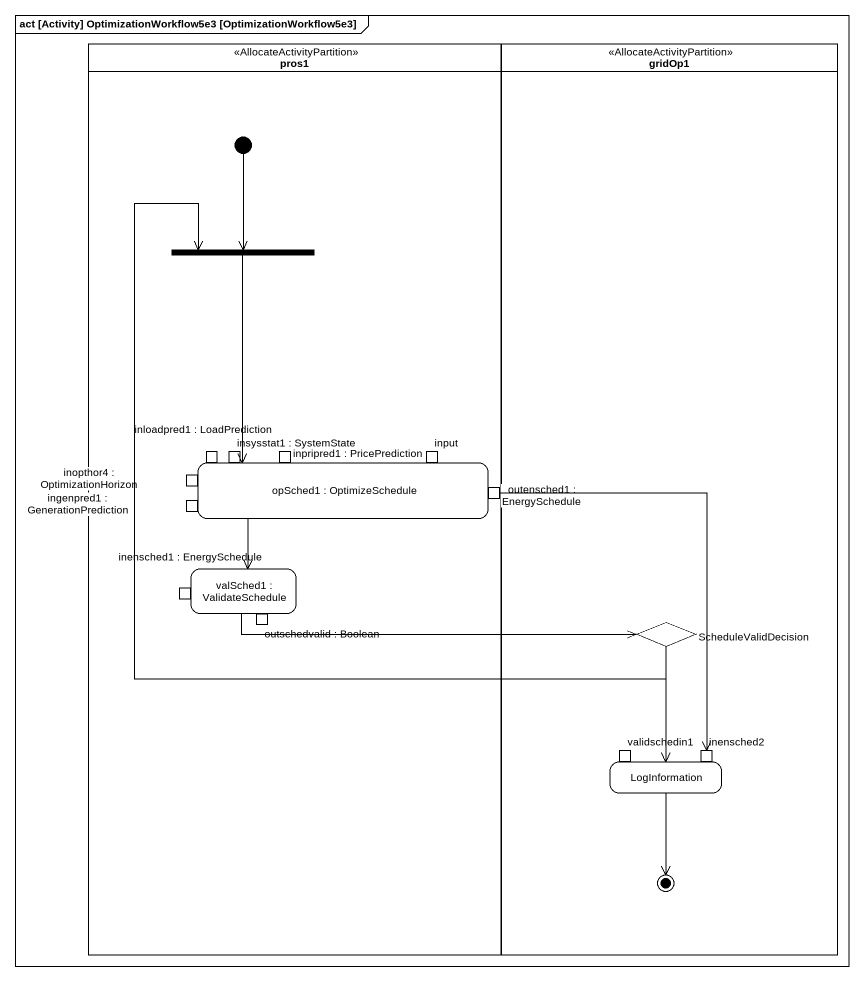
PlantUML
@startuml
mainframe act [Activity] OptimizationWorkflow5e3 [OptimizationWorkflow5e3]
hide empty description
state pros1 <<AllocateActivityPartition>> {
  state fork1 <<join>>
  state "opSched1 : OptimizeSchedule" as opSched1 {
    state "inopthor4 : OptimizationHorizon" as inopthor4 <<inputPin>>
    state "inloadpred1 : LoadPrediction" as inloadpred1_LoadPrediction <<inputPin>>
    state "insysstat1 : SystemState" as insysstat1_SystemState <<inputPin>>
    state "inpripred1 : PricePrediction" as inpripred1_PricePrediction <<inputPin>>
    state input <<inputPin>>
    state "ingenpred1 : GenerationPrediction" as ingenpred1 <<inputPin>>
    state "outensched1 : EnergySchedule" as outensched1_EnergySchedule <<outputPin>>
  }
  state "valSched1 : ValidateSchedule" as valSched1 {
    state "inensched1 : EnergySchedule" as inensched1_EnergySchedule <<inputPin>>
    state "outschedvalid : Boolean" as outschedvalid_Boolean <<outputPin>>
  }
  [*] --> fork1
}
state gridOp1 <<AllocateActivityPartition>> {
  state ScheduleValidDecision <<choice>>
  state LogInformation {
    state validschedin1 <<inputPin>>
    state inensched2 <<inputPin>>
  }
  LogInformation --> [*]
}
fork1 --> opSched1
opSched1 --> valSched1
outensched1_EnergySchedule --> inensched2
valSched1 -right-> ScheduleValidDecision
ScheduleValidDecision -up-> fork1
ScheduleValidDecision --> LogInformation
@enduml
